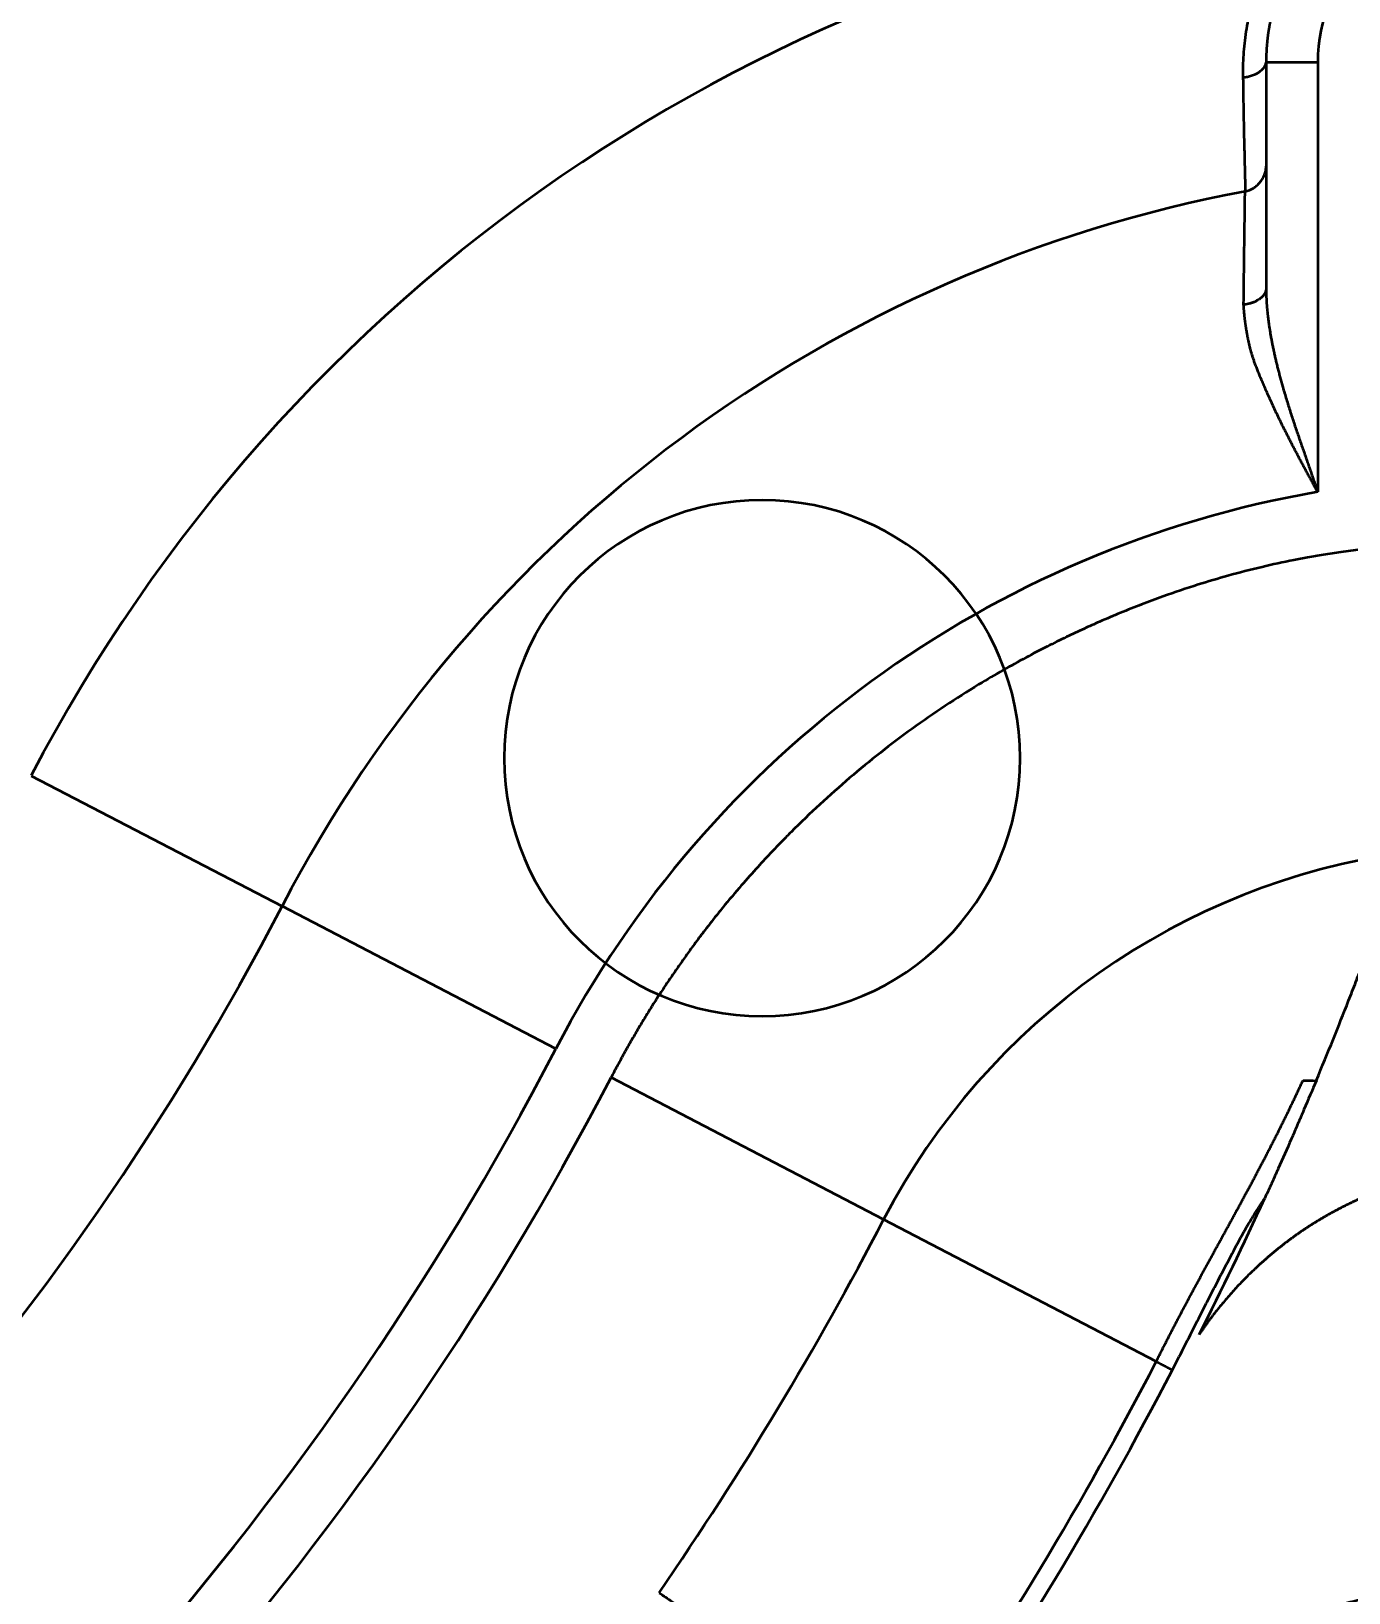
# Model space of a CAD drawing. Header units: millimetres. Extents: x -742 to 742, y -525 to 525.
# Drawn here: x -231.08 to -205.55, y 109.52 to 139.78 of the extents above; entities that cross this region are included whole.
import ezdxf

# ---------------------------------------------------------------- set-up
doc = ezdxf.new("R2010")
doc.units = ezdxf.units.MM
doc.layers.get('0').update_dxf_attribs({"lineweight": 18})
doc.layers.add('尺寸线层', color=3, linetype='Continuous', lineweight=18)
doc.layers.add('粗实线层', color=7, linetype='Continuous', lineweight=35)
doc.styles.add('标准', font='', dxfattribs={"width": 0.667})
doc.styles.get('标准').set_extended_font_data('宋体')
doc.dimstyles.new('标准', dxfattribs={"dimscale": 3, "dimtxt": 3.5, "dimasz": 4, "dimexe": 2, "dimexo": 0, "dimtad": 1, "dimdsep": 46, "dimtxsty": '标准', "dimblk": '_CAXARROW', "dimcen": 0, "dimdle": 6, "dimazin": 2, "dimtfac": 0.707107, "dimtdec": 3, "dimtmove": 2, "dimatfit": 3, "dimfxl": 1, "dimfrac": 2, "dimtolj": 1, "dimarcsym": 1})

# ---------------------------------------------------------------- blocks, each defined once
blk = doc.blocks.new('*X9')
at = {"layer": '尺寸线层', "color": 0, "lineweight": 18}
blk.add_line((-74.916, -11.807), (-74.916, -102.289), dxfattribs=at)
at = {"layer": '尺寸线层', "color": 0, "lineweight": 18, "insert": (-81.954, -94.827), "char_height": 10.5, "width": 29.85047, "attachment_point": 5, "rotation": 90, "line_spacing_factor": 1.15057, "style": '标准'}
blk.add_mtext('\\T1.1;200', dxfattribs=at)
blk = doc.blocks.new('_CAXARROW')
blk.add_hatch(color=0).paths.add_polyline_path([(0, 0), (-1, 0.125), (-1, -0.125)], flags=0)
blk = doc.blocks.new('*X12')
at = {"layer": '尺寸线层', "color": 0, "lineweight": 18}
blk.add_line((-130.485, -61.807), (-27.403, -61.807), dxfattribs=at)
at = {"layer": '尺寸线层', "color": 0, "lineweight": 18, "insert": (-37.702, -54.77), "char_height": 10.5, "width": 41.19614, "attachment_point": 5, "line_spacing_factor": 1.15057, "style": '标准'}
blk.add_mtext('\\T1.1;-210', dxfattribs=at)

msp = doc.modelspace()

# ---------------------------------------------------------------- linework, layer by layer
at = {"layer": '粗实线层'}
for p, q in [((-207.15, 139.179), (-207.15, 139.179)), ((-207.15, 139.179), (-206.15, 139.179)), ((-207.15, 139.179), (-207.15, 137.149)), ((-206.15, 139.179), (-206.15, 130.852)), ((-207.15, 137.162), (-207.15, 134.792)), ((-231.083, 125.353), (-226.22, 122.822)), ((-220.916, 120.061), (-226.22, 122.822)), ((-214.562, 116.753), (-219.845, 119.503)), ((-209.278, 114.003), (-214.562, 116.753))]:
    msp.add_line(p, q, dxfattribs=at)
for centre, radius, start, end in [((-202.641, 110.548), 32.064, 96.5313, 152.5), ((-203.15, 139.179), 3, 90, 180), ((-202.641, 110.548), 26.583, 100.6578, 152.5), ((-216.916, 125.693), 5, 0, 180), ((-202.641, 110.548), 20.603, 99.8047, 152.5), ((-216.916, 125.693), 5, 180, 0), ((-202.641, 110.548), 13.439, 97.933, 152.5), ((-274.93, 148.179), 54.914, 275.547, 332.5), ((-274.93, 148.179), 60.894, 275.4314, 332.5), ((-274.93, 148.179), 62.102, 275.34919, 332.5), ((-274.93, 148.179), 74.515, 333.15489, 335.40693), ((-274.93, 148.179), 68.058, 325.39061, 332.5), ((-274.93, 148.179), 74.015, 325.39144, 332.49987), ((-274.93, 148.179), 74.366, 325.35738, 332.49987)]:
    msp.add_arc(centre, radius, start, end, dxfattribs=at)
for points, degree, knots in [([(-206.288, 142.404), (-206.303, 142.387), (-206.333, 142.354), (-206.391, 142.288), (-206.49, 142.17), (-206.676, 141.929), (-206.91, 141.573), (-207.14, 141.13), (-207.32, 140.677), (-207.457, 140.221), (-207.549, 139.767), (-207.589, 139.393), (-207.599, 139.136), (-207.6, 138.991), (-207.599, 138.919), (-207.598, 138.884)], 3, [0, 0, 0, 0, 0.060018, 0.120131, 0.240358, 0.480812, 0.961721, 1.442629, 1.923537, 2.404445, 2.885353, 3.366261, 3.606716, 3.726943, 3.84717, 3.84717, 3.84717, 3.84717]), ([(-205.939, 142.045), (-205.946, 142.039), (-205.96, 142.026), (-205.98, 142.006), (-206, 141.986), (-206.019, 141.965), (-206.039, 141.945), (-206.058, 141.925), (-206.078, 141.904), (-206.096, 141.884), (-206.115, 141.863), (-206.134, 141.843), (-206.152, 141.822), (-206.17, 141.801), (-206.189, 141.78), (-206.206, 141.759), (-206.224, 141.738), (-206.242, 141.717), (-206.259, 141.696), (-206.276, 141.674), (-206.293, 141.653), (-206.31, 141.632), (-206.326, 141.61), (-206.342, 141.588), (-206.359, 141.567), (-206.375, 141.545), (-206.39, 141.524), (-206.406, 141.502), (-206.422, 141.48), (-206.437, 141.458), (-206.452, 141.436), (-206.467, 141.414), (-206.482, 141.392), (-206.496, 141.37), (-206.51, 141.348), (-206.525, 141.326), (-206.539, 141.304), (-206.552, 141.282), (-206.566, 141.259), (-206.58, 141.237), (-206.593, 141.215), (-206.606, 141.192), (-206.619, 141.17), (-206.632, 141.148), (-206.644, 141.125), (-206.657, 141.103), (-206.669, 141.08), (-206.681, 141.058), (-206.693, 141.035), (-206.705, 141.013), (-206.716, 140.99), (-206.727, 140.968), (-206.739, 140.945), (-206.75, 140.922), (-206.761, 140.9), (-206.771, 140.877), (-206.782, 140.855), (-206.792, 140.832), (-206.802, 140.809), (-206.812, 140.787), (-206.822, 140.764), (-206.832, 140.741), (-206.841, 140.719), (-206.851, 140.696), (-206.86, 140.674), (-206.869, 140.651), (-206.878, 140.628), (-206.887, 140.606), (-206.895, 140.583), (-206.903, 140.56), (-206.912, 140.538), (-206.92, 140.515), (-206.928, 140.493), (-206.935, 140.47), (-206.943, 140.448), (-206.951, 140.425), (-206.958, 140.403), (-206.965, 140.38), (-206.972, 140.358), (-206.979, 140.335), (-206.986, 140.313), (-206.992, 140.29), (-206.999, 140.268), (-207.005, 140.246), (-207.011, 140.223), (-207.017, 140.201), (-207.023, 140.179), (-207.028, 140.156), (-207.034, 140.134), (-207.039, 140.112), (-207.045, 140.09), (-207.05, 140.068), (-207.055, 140.046), (-207.059, 140.024), (-207.064, 140.002), (-207.069, 139.98), (-207.073, 139.958), (-207.077, 139.936), (-207.082, 139.914), (-207.086, 139.892), (-207.089, 139.87), (-207.093, 139.848), (-207.097, 139.827), (-207.1, 139.805), (-207.104, 139.783), (-207.107, 139.762), (-207.11, 139.74), (-207.113, 139.719), (-207.116, 139.697), (-207.119, 139.676), (-207.121, 139.655), (-207.124, 139.633), (-207.126, 139.612), (-207.128, 139.591), (-207.13, 139.57), (-207.132, 139.549), (-207.134, 139.528), (-207.136, 139.507), (-207.138, 139.486), (-207.139, 139.465), (-207.141, 139.444), (-207.142, 139.423), (-207.143, 139.403), (-207.144, 139.382), (-207.145, 139.362), (-207.146, 139.341), (-207.147, 139.321), (-207.148, 139.3), (-207.148, 139.28), (-207.149, 139.26), (-207.149, 139.239), (-207.149, 139.219), (-207.15, 139.199), (-207.15, 139.186), (-207.15, 139.179)], 3, [0, 0, 0, 0, 0.026529, 0.052995, 0.0794, 0.105742, 0.132024, 0.158245, 0.184407, 0.210509, 0.236552, 0.262537, 0.288464, 0.314333, 0.340147, 0.365904, 0.391605, 0.417252, 0.442844, 0.468383, 0.493868, 0.5193, 0.544681, 0.57001, 0.595288, 0.620516, 0.645694, 0.670824, 0.695904, 0.720937, 0.745923, 0.770862, 0.795755, 0.820603, 0.845406, 0.870165, 0.894881, 0.919554, 0.944184, 0.968773, 0.993322, 1.01783, 1.042298, 1.066728, 1.091119, 1.115473, 1.13979, 1.16407, 1.188315, 1.212525, 1.236701, 1.260844, 1.284954, 1.309031, 1.333077, 1.357093, 1.381078, 1.405034, 1.428961, 1.452861, 1.476733, 1.500579, 1.524398, 1.548193, 1.571964, 1.59571, 1.619434, 1.643136, 1.666816, 1.690475, 1.714115, 1.737735, 1.761336, 1.78492, 1.808486, 1.832037, 1.855571, 1.879091, 1.902597, 1.926089, 1.949569, 1.973037, 1.996493, 2.019939, 2.043376, 2.066804, 2.090223, 2.113636, 2.137041, 2.160441, 2.183835, 2.207226, 2.230612, 2.253996, 2.277378, 2.300758, 2.324138, 2.347518, 2.370898, 2.394281, 2.417666, 2.441054, 2.464446, 2.487843, 2.511245, 2.534654, 2.558069, 2.581492, 2.604924, 2.628365, 2.651815, 2.675277, 2.69875, 2.722235, 2.745733, 2.769245, 2.792772, 2.816313, 2.839871, 2.863445, 2.887037, 2.910646, 2.934275, 2.957923, 2.981592, 3.005282, 3.028993, 3.052727, 3.076484, 3.100266, 3.124072, 3.147903, 3.171761, 3.195645, 3.195645, 3.195645, 3.195645]), ([(-207.598, 138.884), (-207.583, 138.885), (-207.554, 138.887), (-207.497, 138.896), (-207.401, 138.922), (-207.279, 138.981), (-207.194, 139.059), (-207.161, 139.118), (-207.151, 139.153), (-207.15, 139.17), (-207.15, 139.179)], 3, [0, 0, 0, 0, 0.0361242, 0.0722484, 0.1444967, 0.2889934, 0.4334901, 0.5057385, 0.5418627, 0.5779868, 0.5779868, 0.5779868, 0.5779868]), ([(-207.598, 138.884), (-207.598, 138.863), (-207.597, 138.822), (-207.596, 138.742), (-207.594, 138.603), (-207.59, 138.338), (-207.585, 138.061), (-207.58, 137.812), (-207.576, 137.638), (-207.572, 137.479), (-207.567, 137.285), (-207.562, 137.076), (-207.558, 136.913), (-207.557, 136.811), (-207.556, 136.76), (-207.556, 136.73), (-207.556, 136.715), (-207.556, 136.705), (-207.557, 136.695), (-207.557, 136.688), (-207.557, 136.683), (-207.557, 136.679), (-207.557, 136.677), (-207.557, 136.675), (-207.557, 136.674), (-207.557, 136.673), (-207.557, 136.672), (-207.557, 136.672), (-207.557, 136.672)], 3, [0, 0, 0, 0, 0.034567, 0.069133, 0.138267, 0.276534, 0.553067, 0.691334, 0.829601, 0.967868, 1.106134, 1.382668, 1.659201, 1.797468, 1.935735, 2.004868, 2.039435, 2.074002, 2.108569, 2.143135, 2.160419, 2.177702, 2.186344, 2.194985, 2.203627, 2.207948, 2.210108, 2.212269, 2.212269, 2.212269, 2.212269]), ([(-207.557, 136.672), (-207.501, 136.683), (-207.416, 136.718), (-207.324, 136.787), (-207.267, 136.845), (-207.227, 136.901), (-207.2, 136.951), (-207.182, 136.991), (-207.168, 137.032), (-207.159, 137.068), (-207.154, 137.097), (-207.152, 137.115), (-207.151, 137.129), (-207.15, 137.14), (-207.15, 137.149), (-207.15, 137.155), (-207.15, 137.159), (-207.15, 137.161), (-207.15, 137.162)], 3, [0, 0, 0, 0, 0.1718751, 0.2578126, 0.3437501, 0.4296876, 0.4726564, 0.5156252, 0.5585939, 0.6015627, 0.6230471, 0.6445314, 0.6552736, 0.6660158, 0.676758, 0.6821291, 0.6848147, 0.6875002, 0.6875002, 0.6875002, 0.6875002]), ([(-207.585, 134.479), (-207.585, 134.489), (-207.585, 134.51), (-207.584, 134.541), (-207.584, 134.572), (-207.584, 134.603), (-207.583, 134.633), (-207.583, 134.663), (-207.582, 134.693), (-207.582, 134.723), (-207.582, 134.753), (-207.581, 134.783), (-207.581, 134.812), (-207.581, 134.841), (-207.58, 134.87), (-207.58, 134.899), (-207.58, 134.928), (-207.579, 134.956), (-207.579, 134.985), (-207.579, 135.013), (-207.578, 135.041), (-207.578, 135.068), (-207.578, 135.096), (-207.577, 135.123), (-207.577, 135.15), (-207.577, 135.177), (-207.576, 135.204), (-207.576, 135.23), (-207.576, 135.257), (-207.575, 135.283), (-207.575, 135.309), (-207.575, 135.334), (-207.574, 135.36), (-207.574, 135.385), (-207.574, 135.41), (-207.573, 135.435), (-207.573, 135.46), (-207.573, 135.484), (-207.573, 135.509), (-207.572, 135.533), (-207.572, 135.556), (-207.572, 135.58), (-207.571, 135.603), (-207.571, 135.626), (-207.571, 135.649), (-207.57, 135.672), (-207.57, 135.695), (-207.57, 135.717), (-207.57, 135.739), (-207.569, 135.761), (-207.569, 135.782), (-207.569, 135.804), (-207.568, 135.825), (-207.568, 135.846), (-207.568, 135.866), (-207.568, 135.887), (-207.567, 135.907), (-207.567, 135.927), (-207.567, 135.946), (-207.567, 135.966), (-207.566, 135.985), (-207.566, 136.004), (-207.566, 136.023), (-207.566, 136.041), (-207.565, 136.06), (-207.565, 136.078), (-207.565, 136.096), (-207.565, 136.113), (-207.564, 136.13), (-207.564, 136.147), (-207.564, 136.164), (-207.564, 136.181), (-207.564, 136.197), (-207.563, 136.213), (-207.563, 136.229), (-207.563, 136.244), (-207.563, 136.26), (-207.563, 136.275), (-207.562, 136.29), (-207.562, 136.304), (-207.562, 136.318), (-207.562, 136.332), (-207.562, 136.346), (-207.561, 136.36), (-207.561, 136.373), (-207.561, 136.386), (-207.561, 136.399), (-207.561, 136.411), (-207.561, 136.423), (-207.56, 136.435), (-207.56, 136.447), (-207.56, 136.458), (-207.56, 136.47), (-207.56, 136.48), (-207.56, 136.491), (-207.56, 136.501), (-207.559, 136.512), (-207.559, 136.521), (-207.559, 136.531), (-207.559, 136.54), (-207.559, 136.549), (-207.559, 136.558), (-207.559, 136.566), (-207.559, 136.575), (-207.559, 136.583), (-207.558, 136.59), (-207.558, 136.598), (-207.558, 136.605), (-207.558, 136.611), (-207.558, 136.618), (-207.558, 136.624), (-207.558, 136.63), (-207.558, 136.636), (-207.558, 136.642), (-207.558, 136.647), (-207.558, 136.652), (-207.558, 136.656), (-207.558, 136.661), (-207.557, 136.665), (-207.557, 136.668), (-207.557, 136.671), (-207.557, 136.672)], 3, [0, 0, 0, 0, 0.018363, 0.036727, 0.055092, 0.073457, 0.091822, 0.110188, 0.128554, 0.146921, 0.165288, 0.183656, 0.202024, 0.220393, 0.238763, 0.257133, 0.275503, 0.293874, 0.312246, 0.330619, 0.348992, 0.367365, 0.38574, 0.404115, 0.42249, 0.440867, 0.459244, 0.477622, 0.496, 0.51438, 0.53276, 0.551141, 0.569523, 0.587906, 0.606289, 0.624673, 0.643059, 0.661445, 0.679832, 0.69822, 0.716609, 0.734999, 0.75339, 0.771782, 0.790175, 0.808569, 0.826965, 0.845361, 0.863758, 0.882157, 0.900557, 0.918958, 0.93736, 0.955764, 0.974168, 0.992574, 1.010982, 1.029391, 1.047801, 1.066212, 1.084625, 1.103039, 1.121455, 1.139872, 1.158291, 1.176712, 1.195133, 1.213557, 1.231982, 1.250409, 1.268837, 1.287267, 1.305699, 1.324133, 1.342568, 1.361006, 1.379445, 1.397886, 1.416329, 1.434774, 1.45322, 1.471669, 1.49012, 1.508573, 1.527028, 1.545485, 1.563944, 1.582405, 1.600869, 1.619335, 1.637803, 1.656273, 1.674746, 1.693221, 1.711698, 1.730178, 1.74866, 1.767145, 1.785632, 1.804122, 1.822615, 1.84111, 1.859608, 1.878108, 1.896611, 1.915117, 1.933626, 1.952137, 1.970651, 1.989169, 2.007689, 2.026212, 2.044738, 2.063267, 2.081799, 2.100335, 2.118873, 2.137414, 2.155959, 2.174507, 2.193058, 2.193058, 2.193058, 2.193058]), ([(-207.15, 134.792), (-207.15, 134.79), (-207.15, 134.785), (-207.15, 134.775), (-207.152, 134.759), (-207.158, 134.736), (-207.169, 134.709), (-207.181, 134.687), (-207.193, 134.669), (-207.203, 134.657), (-207.214, 134.644), (-207.225, 134.632), (-207.237, 134.62), (-207.25, 134.608), (-207.264, 134.597), (-207.279, 134.586), (-207.294, 134.576), (-207.315, 134.562), (-207.337, 134.55), (-207.361, 134.538), (-207.379, 134.53), (-207.398, 134.522), (-207.417, 134.515), (-207.437, 134.508), (-207.457, 134.502), (-207.478, 134.497), (-207.505, 134.49), (-207.541, 134.484), (-207.57, 134.48), (-207.585, 134.479)], 3, [0, 0, 0, 0, 0.0090655, 0.018131, 0.036262, 0.072524, 0.1087861, 0.1450481, 0.1631791, 0.1813101, 0.1994411, 0.2175721, 0.2357032, 0.2538342, 0.2719652, 0.2900962, 0.3082272, 0.3263582, 0.3626202, 0.3807512, 0.3988823, 0.4170133, 0.4351443, 0.4532753, 0.4714063, 0.4895373, 0.5076683, 0.5439304, 0.5801924, 0.5801924, 0.5801924, 0.5801924]), ([(-207.15, 134.792), (-207.15, 134.783), (-207.15, 134.765), (-207.149, 134.737), (-207.149, 134.71), (-207.148, 134.682), (-207.147, 134.653), (-207.146, 134.624), (-207.145, 134.595), (-207.143, 134.566), (-207.142, 134.536), (-207.14, 134.505), (-207.138, 134.475), (-207.135, 134.444), (-207.133, 134.412), (-207.13, 134.38), (-207.127, 134.348), (-207.123, 134.316), (-207.12, 134.283), (-207.116, 134.25), (-207.112, 134.216), (-207.108, 134.182), (-207.103, 134.148), (-207.099, 134.113), (-207.094, 134.078), (-207.089, 134.042), (-207.083, 134.006), (-207.077, 133.97), (-207.071, 133.934), (-207.065, 133.897), (-207.058, 133.859), (-207.052, 133.822), (-207.044, 133.784), (-207.037, 133.745), (-207.03, 133.707), (-207.022, 133.667), (-207.013, 133.628), (-207.005, 133.588), (-206.996, 133.548), (-206.987, 133.507), (-206.978, 133.466), (-206.968, 133.425), (-206.959, 133.383), (-206.948, 133.341), (-206.938, 133.298), (-206.927, 133.256), (-206.916, 133.212), (-206.905, 133.169), (-206.894, 133.125), (-206.882, 133.081), (-206.87, 133.036), (-206.857, 132.991), (-206.845, 132.945), (-206.832, 132.9), (-206.811, 132.829), (-206.783, 132.733), (-206.747, 132.614), (-206.711, 132.497), (-206.674, 132.381), (-206.637, 132.267), (-206.599, 132.155), (-206.562, 132.044), (-206.525, 131.936), (-206.488, 131.829), (-206.452, 131.723), (-206.415, 131.62), (-206.38, 131.518), (-206.345, 131.417), (-206.31, 131.319), (-206.277, 131.222), (-206.244, 131.127), (-206.212, 131.034), (-206.18, 130.942), (-206.16, 130.882), (-206.15, 130.852)], 3, [0, 0, 0, 0, 0.029127, 0.058605, 0.088435, 0.118617, 0.149151, 0.180037, 0.211276, 0.242868, 0.274813, 0.307112, 0.339764, 0.37277, 0.40613, 0.439843, 0.473912, 0.508334, 0.543112, 0.578244, 0.613731, 0.649574, 0.685771, 0.722325, 0.759234, 0.796498, 0.834119, 0.872095, 0.910428, 0.949117, 0.988162, 1.027564, 1.067322, 1.107437, 1.147909, 1.188738, 1.229924, 1.271468, 1.313368, 1.355626, 1.398241, 1.441214, 1.484544, 1.528233, 1.572278, 1.616682, 1.661444, 1.706564, 1.752042, 1.797878, 1.844072, 1.890625, 1.937536, 1.984806, 2.032434, 2.157068, 2.279846, 2.400767, 2.519833, 2.637043, 2.752399, 2.865901, 2.977548, 3.087343, 3.195284, 3.301374, 3.405612, 3.507999, 3.608535, 3.707223, 3.804061, 3.899052, 3.992195, 4.083492, 4.083492, 4.083492, 4.083492]), ([(-206.15, 130.852), (-206.156, 130.864), (-206.17, 130.887), (-206.189, 130.923), (-206.209, 130.958), (-206.228, 130.993), (-206.247, 131.028), (-206.266, 131.063), (-206.285, 131.098), (-206.304, 131.133), (-206.323, 131.167), (-206.342, 131.202), (-206.361, 131.236), (-206.379, 131.27), (-206.398, 131.305), (-206.416, 131.339), (-206.434, 131.372), (-206.452, 131.406), (-206.47, 131.44), (-206.488, 131.473), (-206.506, 131.507), (-206.523, 131.54), (-206.541, 131.573), (-206.558, 131.606), (-206.576, 131.639), (-206.593, 131.671), (-206.61, 131.704), (-206.627, 131.736), (-206.643, 131.768), (-206.66, 131.801), (-206.677, 131.833), (-206.693, 131.865), (-206.709, 131.896), (-206.725, 131.928), (-206.741, 131.959), (-206.757, 131.991), (-206.773, 132.022), (-206.789, 132.053), (-206.804, 132.084), (-206.82, 132.115), (-206.835, 132.145), (-206.85, 132.176), (-206.865, 132.206), (-206.88, 132.236), (-206.894, 132.266), (-206.909, 132.296), (-206.923, 132.326), (-206.937, 132.356), (-206.952, 132.385), (-206.966, 132.414), (-206.979, 132.444), (-206.993, 132.473), (-207.007, 132.502), (-207.02, 132.53), (-207.033, 132.559), (-207.046, 132.588), (-207.059, 132.616), (-207.072, 132.644), (-207.085, 132.672), (-207.108, 132.724), (-207.141, 132.799), (-207.183, 132.895), (-207.222, 132.987), (-207.259, 133.074), (-207.293, 133.156), (-207.324, 133.234), (-207.352, 133.308), (-207.378, 133.377), (-207.4, 133.443), (-207.42, 133.504), (-207.438, 133.561), (-207.45, 133.608), (-207.459, 133.645), (-207.466, 133.674), (-207.473, 133.703), (-207.48, 133.732), (-207.486, 133.761), (-207.492, 133.791), (-207.499, 133.82), (-207.504, 133.849), (-207.51, 133.879), (-207.516, 133.908), (-207.521, 133.938), (-207.526, 133.968), (-207.531, 133.997), (-207.536, 134.027), (-207.541, 134.057), (-207.545, 134.087), (-207.549, 134.117), (-207.553, 134.147), (-207.557, 134.177), (-207.561, 134.207), (-207.564, 134.237), (-207.568, 134.267), (-207.571, 134.297), (-207.574, 134.328), (-207.576, 134.358), (-207.579, 134.388), (-207.581, 134.418), (-207.583, 134.449), (-207.584, 134.469), (-207.585, 134.479)], 3, [0, 0, 0, 0, 0.037549, 0.074965, 0.112246, 0.149392, 0.186404, 0.223282, 0.260025, 0.296633, 0.333107, 0.369445, 0.405649, 0.441718, 0.477652, 0.513451, 0.549115, 0.584643, 0.620037, 0.655295, 0.690418, 0.725406, 0.760258, 0.794976, 0.829558, 0.864004, 0.898315, 0.932491, 0.966532, 1.000437, 1.034207, 1.067842, 1.101342, 1.134706, 1.167935, 1.201029, 1.233988, 1.266813, 1.299502, 1.332056, 1.364475, 1.39676, 1.42891, 1.460926, 1.492807, 1.524553, 1.556166, 1.587644, 1.618989, 1.650199, 1.681276, 1.712219, 1.743029, 1.773706, 1.804249, 1.834659, 1.864937, 1.895082, 1.925095, 1.954976, 2.062858, 2.166219, 2.265061, 2.359386, 2.449201, 2.534513, 2.615332, 2.691672, 2.763548, 2.830982, 2.894001, 2.952638, 2.98426, 3.016036, 3.047966, 3.080051, 3.112293, 3.144691, 3.177248, 3.209963, 3.242839, 3.275876, 3.309074, 3.342435, 3.37596, 3.40965, 3.443505, 3.477526, 3.511715, 3.546072, 3.580598, 3.615294, 3.650161, 3.6852, 3.720411, 3.755796, 3.791355, 3.827089, 3.862999, 3.899086, 3.93535, 3.93535, 3.93535, 3.93535]), ([(-202.683, 129.886), (-202.711, 129.886), (-202.767, 129.886), (-202.852, 129.885), (-202.939, 129.884), (-203.028, 129.883), (-203.119, 129.881), (-203.211, 129.88), (-203.305, 129.877), (-203.401, 129.875), (-203.499, 129.872), (-203.598, 129.868), (-203.699, 129.864), (-203.802, 129.859), (-203.907, 129.854), (-204.073, 129.845), (-204.349, 129.828), (-204.786, 129.793), (-205.254, 129.744), (-205.689, 129.686), (-206.031, 129.634), (-206.335, 129.582), (-206.731, 129.508), (-207.247, 129.396), (-207.865, 129.236), (-208.505, 129.046), (-209.062, 128.858), (-209.562, 128.672), (-209.972, 128.509), (-210.344, 128.351), (-210.692, 128.195), (-211.031, 128.036), (-211.406, 127.851), (-211.816, 127.637), (-212.26, 127.392), (-212.785, 127.082), (-213.375, 126.708), (-214.01, 126.268), (-214.627, 125.803), (-215.224, 125.313), (-215.802, 124.801), (-216.233, 124.386), (-216.549, 124.066), (-216.778, 123.828), (-217.056, 123.526), (-217.381, 123.158), (-217.701, 122.774), (-217.972, 122.431), (-218.154, 122.192), (-218.273, 122.031), (-218.358, 121.914), (-218.437, 121.804), (-218.515, 121.694), (-218.592, 121.584), (-218.669, 121.472), (-218.744, 121.36), (-218.819, 121.248), (-218.893, 121.135), (-218.967, 121.022), (-219.039, 120.908), (-219.111, 120.794), (-219.182, 120.679), (-219.252, 120.563), (-219.321, 120.447), (-219.389, 120.331), (-219.457, 120.214), (-219.524, 120.097), (-219.59, 119.979), (-219.655, 119.861), (-219.719, 119.742), (-219.783, 119.623), (-219.824, 119.543), (-219.845, 119.503)], 3, [0, 0, 0, 0, 0.083511, 0.168791, 0.255843, 0.344666, 0.43526, 0.527628, 0.621769, 0.717684, 0.815375, 0.914841, 1.016085, 1.119106, 1.223905, 1.330485, 1.617393, 2.055413, 2.644727, 3.028013, 3.373832, 3.682143, 3.952911, 4.582996, 5.266099, 5.866525, 6.586285, 7.027498, 7.46868, 7.909828, 8.239447, 8.613351, 9.031543, 9.494025, 10.000799, 10.551871, 11.324069, 12.096277, 12.868491, 13.640706, 14.412917, 15.185119, 15.434213, 15.763904, 16.174195, 16.665088, 17.237616, 17.674193, 17.974806, 18.139448, 18.274443, 18.409439, 18.544434, 18.67943, 18.814426, 18.949423, 19.084419, 19.219415, 19.354411, 19.489406, 19.624402, 19.759397, 19.894392, 20.029386, 20.16438, 20.299373, 20.434366, 20.569358, 20.704349, 20.83934, 20.974329, 21.109318, 21.109318, 21.109318, 21.109318]), ([(-206.179, 119.443), (-206.066, 119.714), (-205.957, 119.979), (-205.747, 120.496), (-205.647, 120.749), (-205.502, 121.118), (-205.455, 121.239), (-205.386, 121.418), (-205.364, 121.477), (-205.33, 121.565), (-205.319, 121.594), (-205.297, 121.652), (-205.286, 121.68), (-205.188, 121.937), (-205.108, 122.151), (-204.998, 122.45), (-204.962, 122.547), (-204.912, 122.685), (-204.895, 122.73), (-204.863, 122.819), (-204.848, 122.862), (-204.802, 122.989), (-204.745, 123.148), (-204.671, 123.355), (-204.63, 123.472), (-204.593, 123.579), (-204.576, 123.628), (-204.557, 123.681), (-204.554, 123.692), (-204.547, 123.712), (-204.543, 123.721), (-204.533, 123.749), (-204.528, 123.766), (-204.511, 123.813), (-204.503, 123.839), (-204.496, 123.858)], 3, [0, 0, 0, 0, 0.590681, 0.590681, 1.181362, 1.181362, 1.476702, 1.476702, 1.624372, 1.624372, 1.698207, 1.698207, 1.772042, 1.772042, 2.362723, 2.362723, 2.658064, 2.658064, 2.805734, 2.805734, 2.953404, 2.953404, 3.248745, 3.544085, 3.839425, 3.839425, 4.134766, 4.134766, 4.208601, 4.208601, 4.282436, 4.282436, 4.430106, 4.430106, 4.725447, 4.725447, 4.725447, 4.725447]), ([(-209.278, 114.003), (-209.264, 114.03), (-209.236, 114.086), (-209.194, 114.17), (-209.152, 114.253), (-209.11, 114.335), (-209.068, 114.417), (-209.026, 114.499), (-208.984, 114.58), (-208.942, 114.661), (-208.9, 114.742), (-208.858, 114.822), (-208.816, 114.903), (-208.773, 114.983), (-208.731, 115.062), (-208.689, 115.142), (-208.647, 115.221), (-208.604, 115.3), (-208.562, 115.379), (-208.52, 115.458), (-208.477, 115.536), (-208.435, 115.615), (-208.392, 115.693), (-208.35, 115.772), (-208.307, 115.85), (-208.264, 115.928), (-208.221, 116.007), (-208.179, 116.084), (-208.138, 116.16), (-208.097, 116.234), (-208.056, 116.308), (-208.015, 116.382), (-207.975, 116.456), (-207.935, 116.53), (-207.894, 116.604), (-207.854, 116.677), (-207.814, 116.75), (-207.774, 116.823), (-207.734, 116.896), (-207.694, 116.969), (-207.655, 117.042), (-207.615, 117.115), (-207.576, 117.188), (-207.536, 117.261), (-207.497, 117.333), (-207.458, 117.406), (-207.419, 117.479), (-207.381, 117.551), (-207.342, 117.624), (-207.304, 117.696), (-207.265, 117.769), (-207.227, 117.842), (-207.189, 117.914), (-207.151, 117.987), (-207.114, 118.06), (-207.076, 118.132), (-207.039, 118.205), (-207.002, 118.278), (-206.965, 118.351), (-206.928, 118.424), (-206.891, 118.497), (-206.855, 118.57), (-206.819, 118.643), (-206.783, 118.716), (-206.747, 118.789), (-206.711, 118.862), (-206.676, 118.936), (-206.641, 119.009), (-206.606, 119.082), (-206.571, 119.156), (-206.536, 119.229), (-206.502, 119.303), (-206.468, 119.376), (-206.445, 119.425), (-206.434, 119.45)], 3, [0, 0, 0, 0, 0.093252, 0.186101, 0.278568, 0.370671, 0.462431, 0.553866, 0.644996, 0.735841, 0.826418, 0.916748, 1.006848, 1.096738, 1.186437, 1.275962, 1.365332, 1.454566, 1.543681, 1.632694, 1.721624, 1.810488, 1.899304, 1.988087, 2.076856, 2.165626, 2.254414, 2.343236, 2.427959, 2.51245, 2.596719, 2.680778, 2.764638, 2.84831, 2.931806, 3.015135, 3.098308, 3.181336, 3.264228, 3.346995, 3.429645, 3.51219, 3.594638, 3.676998, 3.75928, 3.841492, 3.923643, 4.005742, 4.087797, 4.169816, 4.251807, 4.333779, 4.415738, 4.497693, 4.57965, 4.661617, 4.743602, 4.825611, 4.90765, 4.989727, 5.071848, 5.154019, 5.236247, 5.318538, 5.400897, 5.483331, 5.565846, 5.648447, 5.73114, 5.813931, 5.896824, 5.979826, 6.062941, 6.146176, 6.146176, 6.146176, 6.146176]), ([(-206.176, 119.449), (-206.255, 119.261), (-206.334, 119.073), (-206.456, 118.789), (-206.497, 118.694), (-206.579, 118.504), (-206.62, 118.409), (-206.745, 118.123), (-206.83, 117.932), (-206.958, 117.646), (-207.001, 117.55), (-207.087, 117.359), (-207.131, 117.264), (-207.175, 117.168)], 3, [0, 0, 0, 0, 0.62247, 0.62247, 0.933705, 0.933705, 1.24494, 1.24494, 1.867409, 1.867409, 2.178644, 2.178644, 2.489879, 2.489879, 2.489879, 2.489879]), ([(-208.966, 113.84), (-208.822, 114.12), (-208.679, 114.401), (-208.465, 114.823), (-208.394, 114.963), (-208.286, 115.174), (-208.25, 115.244), (-208.178, 115.384), (-208.142, 115.454), (-208.033, 115.663), (-207.96, 115.803), (-207.814, 116.082), (-207.741, 116.221), (-207.59, 116.498), (-207.512, 116.635), (-207.389, 116.837), (-207.347, 116.903), (-207.262, 117.036), (-207.218, 117.102), (-207.175, 117.168)], 3, [0, 0, 0, 0, 0.945384, 0.945384, 1.418075, 1.418075, 1.654421, 1.654421, 1.890767, 1.890767, 2.363459, 2.363459, 2.836151, 2.836151, 3.308843, 3.308843, 3.545188, 3.545188, 3.781534, 3.781534, 3.781534, 3.781534]), ([(-205.112, 117.253), (-205.64, 117.031), (-206.101, 116.757), (-206.566, 116.48), (-206.99, 116.13), (-207.405, 115.787), (-208.142, 114.979), (-208.445, 114.53)], 2, [0, 0, 0, 1.091464, 1.091464, 2.182928, 2.182928, 3.274392, 4.365857, 4.365857, 4.365857]), ([(-218.914, 109.524), (-218.879, 109.499), (-218.816, 109.456), (-218.639, 109.334), (-218.524, 109.255), (-218.247, 109.064), (-218.085, 108.951), (-217.717, 108.697), (-217.511, 108.556), (-217.065, 108.247), (-216.823, 108.081), (-216.312, 107.728), (-216.043, 107.543), (-215.485, 107.157), (-215.196, 106.958), (-214.609, 106.553), (-214.31, 106.347), (-214.012, 106.141)], 3, [0, 0, 0, 0, 0.744568, 0.744568, 1.489136, 1.489136, 2.233705, 2.233705, 2.978273, 2.978273, 3.722841, 3.722841, 4.467409, 4.467409, 5.211977, 5.211977, 5.956545, 5.956545, 5.956545, 5.956545])]:
    msp.add_open_spline(points, degree=degree, knots=knots, dxfattribs=at)
for points, degree in [([(-206.434, 119.45), (-206.348, 119.449), (-206.262, 119.446), (-206.176, 119.442)], 3), ([(-209.278, 114.003), (-209.251, 113.989), (-209.198, 113.961), (-209.119, 113.92), (-209.042, 113.88), (-208.991, 113.853), (-208.966, 113.84)], 3), ([(-213.533, 105.954), (-208.777, 108.781), (-203.976, 109.687)], 2)]:
    msp.add_open_spline(points, degree=degree, dxfattribs=at)

# ---------------------------------------------------------------- dimensions: what is measured, and where the dimension line sits
at = {"layer": '尺寸线层', "lineweight": 18}
for feature_location, offset, dtype, picture, middle in [((-74.916, -11.807), (0, -83.019), 1, '*X9', (-81.954, -94.827)), ((-130.485, -61.807), (92.783, 0), 0, '*X12', (-37.702, -54.77))]:
    dim = msp.add_ordinate_dim(feature_location=feature_location, offset=offset, dtype=dtype, origin=(-274.916, 148.193), dimstyle='标准', override={"dimsah": 1, "dimclre": 0, "dimtfill": 1, "dimtzin": 8}, dxfattribs=at)
    dim.commit()
    dim.dimension.update_dxf_attribs({"geometry": picture, "text_midpoint": middle})

doc.saveas('drawing.dxf')
